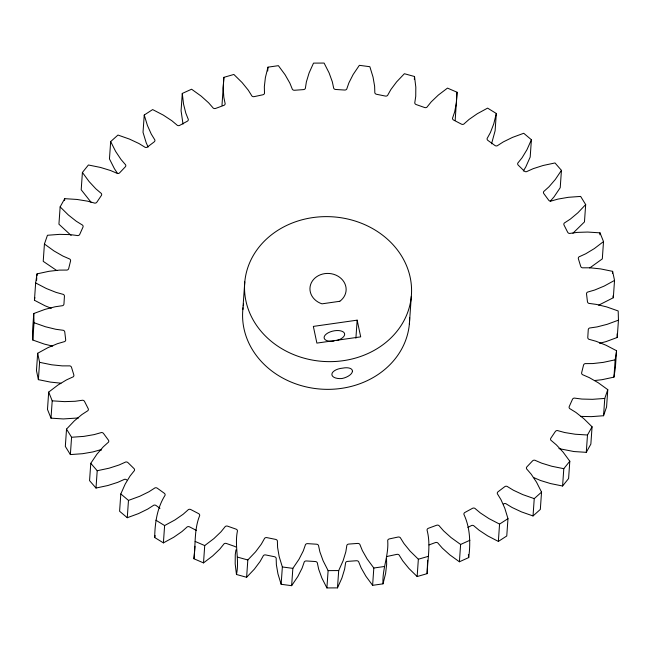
<?xml version="1.0" encoding="UTF-8"?>
<svg xmlns="http://www.w3.org/2000/svg" width="651" height="651" viewBox="0 0 651 651"><rect width="100%" height="100%" fill="white"/><g stroke="black" fill="none" stroke-linecap="round" stroke-linejoin="round"><path stroke-width="0.98" d="M235.727 547.011A2.189 1.896 4 0 0 234.791 546.433L226.41 543.487A2.189 1.896 4 0 0 223.553 544.464L219.737 549.175L212.682 555.921L203.511 562.895L193.957 558.77L194.958 546.295M193.957 558.77C195.634 544.586 194.128 529.727 199.442 516.194A2.189 1.896 4 0 0 198.571 513.606L190.8 509.562A2.189 1.896 4 0 0 187.797 510.14L183.159 514.249L174.956 519.937L164.613 525.56L163.401 542.877L154.686 537.514C154.922 523.16 157.046 508.366 164.679 495.916A2.189 1.896 4 0 0 164.28 493.246L157.306 488.209A2.189 1.896 4 0 0 154.23 488.372L148.892 491.79L139.745 496.274L128.475 500.407L120.809 493.938L125.22 484.035L130.11 475.954L133.886 471.218A2.189 1.896 4 0 0 133.976 468.541L127.97 462.641A2.189 1.896 4 0 0 124.894 462.373L118.987 465.017L109.116 468.191L97.211 470.73L90.774 463.317L96.934 454.17L103.232 446.879L107.83 442.729A2.189 1.896 4 0 0 108.4 440.1L103.517 433.476A2.189 1.896 4 0 0 100.514 432.801L94.183 434.599L83.833 436.382L71.577 437.26L66.532 429.099L74.287 420.92L81.847 414.597L87.144 411.139A2.189 1.896 4 0 0 88.186 408.633L84.54 401.439A2.189 1.896 4 0 0 81.684 400.365L75.093 401.276L64.514 401.626L52.21 400.837L48.687 392.105L57.849 385.115L66.467 379.915L72.342 377.222A2.189 1.896 4 0 0 73.823 374.895L71.512 367.327A2.189 1.896 4 0 0 68.876 365.878L62.179 365.878L51.632 364.788L39.589 362.33L37.677 353.265L48.011 347.618L57.491 343.671L63.79 341.824A2.189 1.896 4 0 0 65.686 339.732L64.758 331.961A2.189 1.896 4 0 0 62.406 330.179L55.766 329.276L45.513 326.769L34.023 322.717L33.762 313.522L45.017 309.371L55.123 306.776L61.699 305.807A2.189 1.896 4 0 0 63.953 304.009L64.433 296.229A2.189 1.896 4 0 0 62.423 294.154L56.01 292.364L46.311 288.499L35.65 282.949L37.05 273.868L48.947 271.304L59.428 270.116L66.117 270.067A2.189 1.896 4 0 0 68.672 268.594L70.552 261.002A2.189 1.896 4 0 0 68.933 258.691L62.903 256.055L53.984 250.936L44.431 244.019L47.45 235.263L59.697 234.36L70.3 234.62L76.94 235.475A2.189 1.896 4 0 0 79.731 234.376L82.962 227.158A2.189 1.896 4 0 0 81.782 224.66L76.281 221.242L68.363 214.985L60.144 206.888L64.718 198.669L77.013 199.45L87.47 201.143L93.899 202.884A2.189 1.896 4 0 0 96.861 202.184L101.361 195.512A2.189 1.896 4 0 0 100.636 192.891L95.811 188.782L89.089 181.548L82.408 172.458L88.414 164.988L100.466 167.429L110.515 170.513L116.57 173.101A2.189 1.896 4 0 0 119.638 172.816L125.293 166.859A2.189 1.896 4 0 0 125.049 164.182L121.005 159.479L115.658 151.447L110.67 141.584L117.969 135.05L129.468 139.086L138.875 143.489L144.4 146.857A2.189 1.896 4 0 0 147.492 146.988L154.173 141.894A2.189 1.896 4 0 0 154.417 139.224L151.252 134.049L147.403 125.415L144.237 115.024L152.643 109.58L163.311 115.113L171.84 120.728L176.706 124.797A2.189 1.896 4 0 0 179.749 125.35L187.285 121.241A2.189 1.896 4 0 0 188.009 118.645L185.804 113.119L183.541 104.095L182.28 93.435L191.597 89.22L201.167 96.12L208.605 102.801L212.698 107.472A2.189 1.896 4 0 0 215.603 108.424L223.814 105.405A2.189 1.896 4 0 0 224.994 102.948L223.814 97.202L223.203 88.015L223.871 77.347L233.855 74.458L242.099 82.555L248.259 90.147L251.473 95.298A2.189 1.896 4 0 0 254.183 96.633L262.866 94.777A2.189 1.896 4 0 0 264.477 92.515L264.339 86.697L265.388 77.567L267.976 67.159L278.392 65.67L285.097 74.759L289.833 83.068L292.087 88.577A2.189 1.896 4 0 0 294.537 90.261L303.472 89.61A2.189 1.896 4 0 0 305.474 87.608L306.385 81.863L309.07 73.01L313.513 63.114L324.1 63.066L329.105 72.92L332.303 81.749L333.54 87.478A2.189 1.896 4 0 0 335.664 89.472L344.631 90.041A2.189 1.896 4 0 0 346.983 88.341L348.92 82.807L353.176 74.458L359.36 65.32L369.858 66.711L373.039 77.095L374.618 86.217L374.813 92.035A2.189 1.896 4 0 0 376.555 94.281L385.343 96.063A2.189 1.896 4 0 0 387.972 94.704L390.893 89.521L396.614 81.88L404.385 73.718L414.532 76.517L415.818 87.169L415.737 96.364L414.882 102.117A2.189 1.896 4 0 0 416.209 104.567L424.59 107.513A2.189 1.896 4 0 0 427.447 106.536L431.263 101.825L438.318 95.079L447.489 88.105L457.043 92.23L456.392 102.899L454.65 111.948L452.77 117.489A2.189 1.896 4 0 0 453.641 120.077L461.413 124.121A2.189 1.896 4 0 0 464.415 123.544L469.054 119.434L477.256 113.746L487.599 108.123L496.314 113.486L495.11 130.802L491.538 143.814M455.179 120.215L457.043 92.23M221.991 105.332L223.871 77.347M387.142 556.678A2.189 1.896 4 0 1 388.134 556.223L396.817 554.367A2.189 1.896 4 0 1 399.527 555.702L402.741 560.853L408.901 568.445L417.145 576.542L427.129 573.653L427.617 560.234M427.129 573.653C427.577 559.396 430.816 544.83 427.211 530.736A2.189 1.896 4 0 1 428.399 528.278L436.601 525.259A2.189 1.896 4 0 1 439.515 526.211L443.608 530.882L451.045 537.563L460.615 544.464L459.403 561.78L468.72 557.565C470.6 543.3 470.234 528.343 464.204 515.039A2.189 1.896 4 0 1 464.928 512.443L472.463 508.333A2.189 1.896 4 0 1 475.499 508.879L480.373 512.955L488.901 518.57L499.561 524.104L507.975 518.66L504.81 508.268L500.961 499.634L497.795 494.459A2.189 1.896 4 0 1 498.039 491.79L504.72 486.696A2.189 1.896 4 0 1 507.804 486.826L513.338 490.195L522.745 494.597L534.243 498.633L541.542 492.099L536.554 482.236L531.208 474.205L527.155 469.501A2.189 1.896 4 0 1 526.911 466.824L532.575 460.867A2.189 1.896 4 0 1 535.643 460.582L541.697 463.17L551.747 466.254L563.799 468.687L569.804 461.225L563.115 452.136L556.402 444.902L551.568 440.792A2.189 1.896 4 0 1 550.852 438.172L555.352 431.499A2.189 1.896 4 0 1 558.314 430.799L564.742 432.541L575.199 434.233L587.495 435.006L592.068 426.796L583.841 418.699L575.932 412.441L570.431 409.023A2.189 1.896 4 0 1 569.251 406.525L572.473 399.307A2.189 1.896 4 0 1 575.272 398.209L581.913 399.063L592.508 399.323L604.763 398.42L607.782 389.664L598.228 382.747L589.301 377.629L583.28 374.992A2.189 1.896 4 0 1 581.66 372.681L583.54 365.089A2.189 1.896 4 0 1 586.087 363.616L592.784 363.567L603.265 362.379L615.162 359.816L616.562 350.734L605.902 345.185L596.202 341.319L589.79 339.529A2.189 1.896 4 0 1 587.78 337.454L588.26 329.675A2.189 1.896 4 0 1 590.506 327.876L597.089 326.908L607.196 324.312L618.45 320.162L618.19 310.966L606.691 306.914L596.438 304.408L589.806 303.504A2.189 1.896 4 0 1 587.454 301.722L586.527 293.951A2.189 1.896 4 0 1 588.414 291.86L594.721 290.012L604.201 286.066L614.536 280.418L612.624 271.345L600.572 268.896L590.026 267.797L583.337 267.805A2.189 1.896 4 0 1 580.7 266.357L578.381 258.789A2.189 1.896 4 0 1 579.87 256.461L585.745 253.768L594.363 248.568L603.518 241.578L600.002 232.846L587.698 232.057L577.12 232.399L570.528 233.318A2.189 1.896 4 0 1 567.672 232.244L564.026 225.051A2.189 1.896 4 0 1 565.068 222.544L570.366 219.086L577.917 212.763L585.672 204.585L580.635 196.415L568.38 197.302L558.021 199.084L551.698 200.882A2.189 1.896 4 0 1 548.695 200.207L543.813 193.583A2.189 1.896 4 0 1 544.382 190.955L548.98 186.804L555.279 179.513L561.439 170.359L555.002 162.953L543.097 165.492L533.218 168.666L527.318 171.311A2.189 1.896 4 0 1 524.234 171.042L518.237 165.142A2.189 1.896 4 0 1 518.326 162.457L522.102 157.729L526.985 149.649L531.403 139.745L523.73 133.276L512.467 137.41L503.321 141.894L497.982 145.311A2.189 1.896 4 0 1 494.906 145.474L487.933 140.437A2.189 1.896 4 0 1 487.534 137.768L490.398 132.568L493.751 123.902L496.314 113.486M51.274 308.273L45.098 305.815L34.438 300.266L35.65 282.949M33.762 313.522L32.55 330.838L32.81 340.034L44.309 344.086L52.69 346.137M36.578 280.597L36.773 277.708M36.912 275.788L37.05 273.868M32.81 340.034L34.023 322.717M44.431 244.019L43.218 261.336L56.832 270.58M37.677 353.265L36.464 370.582L38.376 379.655L50.428 382.104L60.974 383.203M38.376 379.655L39.589 362.33M60.144 206.888L58.932 224.204L71.114 235.434M48.687 392.105L47.482 409.422L50.998 418.154L63.302 418.943L78.592 417.942M64.579 200.598L64.718 198.669M50.998 418.154L52.21 400.837M82.408 172.458L81.196 189.775L91.238 202.485M66.532 429.099L65.328 446.415L70.365 454.585L82.62 453.698L92.979 451.916L99.302 450.118A2.189 1.896 4 0 1 101.483 450.101M70.365 454.585L71.577 437.26M110.67 141.584L109.458 158.901L114.446 168.764L117.652 173.581M90.774 463.317L89.561 480.641L95.998 488.047L107.903 485.508L117.782 482.334L123.682 479.689A2.189 1.896 4 0 1 126.766 479.958M95.998 488.047L97.211 470.73M144.237 115.024L143.025 132.34L146.19 142.732L148.119 147.045M120.809 493.938L119.597 511.255L127.27 517.724L138.533 513.59L147.679 509.106L153.018 505.689A2.189 1.896 4 0 1 156.094 505.526L159.975 508.325M127.27 517.724L128.475 500.407M182.28 93.435L181.076 110.751L183.012 124.121M203.511 562.895L204.723 545.579L213.894 538.605L220.949 531.851L224.766 527.147A2.189 1.896 4 0 1 227.622 526.171L236.004 529.117A2.189 1.896 4 0 1 237.33 531.566C234.539 545.831 239.544 560.161 236.468 574.483L246.615 577.282L254.386 569.12L260.107 561.479L263.028 556.296A2.189 1.896 4 0 1 265.657 554.937L274.445 556.719A2.189 1.896 4 0 1 276.187 558.965L276.382 564.783L277.961 573.905L281.142 584.289L291.64 585.68L297.824 576.542L302.08 568.193L304.017 562.659A2.189 1.896 4 0 1 306.369 560.959L315.336 561.528A2.189 1.896 4 0 1 317.46 563.522L318.697 569.251L321.895 578.08L326.9 587.934L337.487 587.886L341.93 577.99L344.615 569.137L345.526 563.392A2.189 1.896 4 0 1 347.528 561.39L356.463 560.739A2.189 1.896 4 0 1 358.913 562.423L361.167 567.932L365.903 576.241L372.608 585.33L383.024 583.841L385.612 573.433L386.661 564.303L386.523 558.485M242.839 309.624L244.776 281.916M267.707 71.008L267.976 67.159M246.615 577.282L247.828 559.966L255.599 551.804L261.32 544.163L264.241 538.979A2.189 1.896 4 0 1 266.869 537.62L275.658 539.402A2.189 1.896 4 0 1 277.399 541.648L277.595 547.467L279.173 556.589L282.355 566.972L281.142 584.289M291.64 585.68L292.852 568.364L299.037 559.225L303.293 550.876L305.229 545.343A2.189 1.896 4 0 1 307.581 543.642L316.549 544.212A2.189 1.896 4 0 1 318.665 546.197L319.91 551.934L323.108 560.763L328.112 570.618L326.9 587.934M337.487 587.886L338.699 570.569L343.134 560.674L345.827 551.82L346.739 546.075A2.189 1.896 4 0 1 348.741 544.073L357.676 543.422A2.189 1.896 4 0 1 360.125 545.107L362.379 550.616L367.115 558.924L373.82 568.014L372.608 585.33M355.902 338.203L357.163 320.162L313.351 326.403L316.882 343.101L360.695 336.86L357.163 320.162M414.337 79.398L414.532 76.517M383.024 583.841C382.088 569.275 388.745 555.669 387.736 541.168A2.189 1.896 4 0 1 389.347 538.906L398.03 537.051A2.189 1.896 4 0 1 400.739 538.385L403.954 543.536L410.114 551.128L418.357 559.217L417.145 576.542M409.365 324.06L411.31 296.351A83.58 72.456 4 0 0 292.177 223.041A83.58 72.456 4 0 0 280.646 348.008A83.58 72.456 4 0 0 411.31 296.351M467.906 527.473L471.251 525.65A2.189 1.896 4 0 1 474.294 526.203L479.16 530.272L487.689 535.887L498.357 541.42L499.561 524.104M531.403 139.745L530.191 157.062L525.78 166.965L523.331 171.001M507.975 518.66L506.763 535.976L498.357 541.42M503.508 504.012A2.189 1.896 4 0 1 506.6 504.143L512.125 507.511L521.532 511.914L533.031 515.95L534.243 498.633M561.439 170.359L560.226 187.683L554.066 196.83L550.282 201.208M541.542 492.099L540.33 509.416L533.031 515.95M533.389 477.5A2.189 1.896 4 0 1 534.43 477.899L540.485 480.487L550.534 483.571L562.586 486.012L563.799 468.687M585.672 204.585L584.468 221.901L572.929 233.237M569.804 461.225L568.592 478.542L562.586 486.012M599.864 234.775L600.002 232.846M558.94 448.612L573.987 451.55L586.282 452.331L587.495 435.006M603.518 241.578L602.313 258.895L589.708 267.968M592.068 426.796L590.856 444.112L586.282 452.331M612.485 273.274L612.624 271.345M580.7 416.38L591.303 416.64L603.55 415.737L604.763 398.42M598.684 305.173L613.323 297.735L614.536 280.418M607.782 389.664L606.569 406.981L603.55 415.737M594.428 380.558L602.053 379.696L613.95 377.132L615.162 359.816M599.555 343.28L605.983 341.629L617.238 337.478L618.45 320.162M616.562 350.734L615.35 368.051L613.95 377.132M235.971 549.843L235.263 554.636L235.182 563.831L236.468 574.483M34.438 300.266L34.861 297.54M154.686 537.514L155.15 535.618M163.401 542.877L173.744 537.254L181.946 531.566L186.585 527.456A2.189 1.896 4 0 1 189.587 526.879L196.496 530.475M460.615 544.464L469.924 540.249M429.009 544.928L435.397 542.576A2.189 1.896 4 0 1 438.302 543.528L442.395 548.199L449.833 554.88L459.403 561.78M418.357 559.217L428.342 556.336M373.82 568.014L384.236 566.525M328.112 570.618L338.699 570.569M282.355 566.972L292.852 568.364M237.672 557.166L247.828 559.966M195.17 541.445L204.723 545.579M155.89 520.198L164.613 525.56M612.941 295.92L613.323 297.735M468.37 554.66L468.72 557.565M617.132 333.8L617.238 337.478M409.625 317.419A83.58 72.456 4 0 1 322.18 389.192A83.58 72.456 4 0 1 243.043 307.744M243.303 305.856A83.58 72.456 4 0 1 243.62 303.984M334.012 341.116A10.449 5.053 -11.9 0 1 325.223 335.053A10.449 5.053 -11.9 0 1 342.475 331.465A10.449 5.053 -11.9 0 1 336.681 340.563M339.781 301.291L321.985 303.83A18.106 15.697 4 0 1 312.301 281.11A18.106 15.697 4 0 1 339.57 277.22A18.106 15.697 4 0 1 339.781 301.291M352.435 371.29A10.457 4.964 -16.2 0 0 342.646 368.14A10.457 5.127 -7.7 0 0 331.88 374.211A10.457 5.127 -7.7 0 0 341.921 378.54A10.457 4.964 -16.2 0 0 352.435 371.29"/></g></svg>
